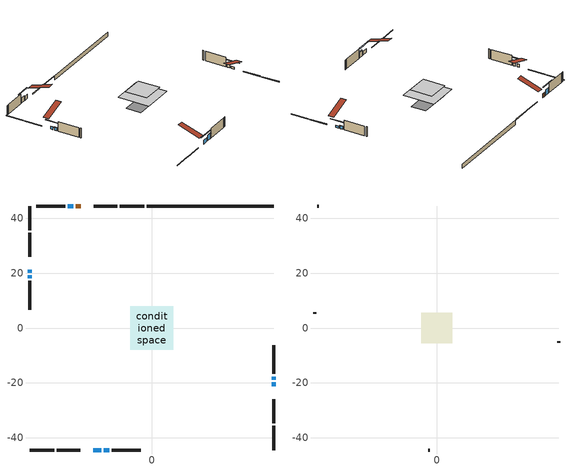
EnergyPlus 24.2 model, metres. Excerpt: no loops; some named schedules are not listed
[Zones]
conditioned space
 floor adiabatic (AdiabaticFloorConstruction): -7.85,-7.85 -7.85,7.85 7.85,7.85 7.85,-7.85 z3.66
 floor foundation (Slab1 construction): -7.8,-3.78 -7.8,3.78 7.8,3.78 7.8,-3.78 z-0.91
 wall outside (RimJoist1 construction): -2.76,44.5 -11.63,44.5 / -44.5,-44.5 -35.63,-44.5 / -44.5,44.5 -44.5,35.63 / 44.5,-44.5 44.5,-35.63 z1.22:1.52
 wall outside (RimJoist2 construction): -12.56,44.5 -21.25,44.5 / -34.7,-44.5 -26.01,-44.5 / -44.5,34.7 -44.5,26.01 / 44.5,-34.7 44.5,-26.01 z1.22:1.52
 wall outside (AdiabaticWallConstruction 1): -25.96,44.5 -27.67,44.5 z1.22:3.25
 wall outside (AdiabaticWallConstruction): 44.5,-21.3 44.5,-19.73 z1.22:2.25; -28.6,44.5 -30.7,44.5 z1.22:3.99; -21.3,-44.5 -18.45,-44.5 z1.22:3.1; -44.5,21.3 -44.5,20.19 / 44.5,-18.81 44.5,-17.7 / -44.5,19.26 -44.5,18.15 z1.22:2.68; -17.53,-44.5 -15.52,-44.5 z1.22:3.87
 wall outside (Wall1 construction): -31.63,44.5 -42.12,44.5 / -14.59,-44.5 -4.09,-44.5 / -44.5,17.22 -44.5,6.73 / 44.5,-16.77 44.5,-6.27 z1.22:6.1
 wall foundation (FoundationWall1 construction): 44.5,44.5 -1.83,44.5 z-0.91:1.22
 window (WindowConstruction): 44.5,-21.3 44.5,-19.74 z1.22:2.25
 window (WindowConstruction 1): -28.6,44.5 -30.7,44.5 z1.22:3.99
 window (WindowConstruction 2): -21.3,-44.5 -18.45,-44.5 z1.22:3.09
 window (WindowConstruction 3): -44.5,21.3 -44.5,20.19 z1.22:2.68
 window (WindowConstruction 4): 44.5,-18.81 44.5,-17.7 z1.22:2.68
 window (WindowConstruction 5): -17.53,-44.5 -15.52,-44.5 z1.22:3.87
 window (WindowConstruction 6): -44.5,19.26 -44.5,18.15 z1.22:2.68
 door (Door): -25.96,44.5 -27.67,44.5 z1.22:3.25
 ceiling adiabatic (AdiabaticFloorConstruction): 7.85,-7.85 7.85,7.85 -7.85,7.85 -7.85,-7.85 z3.66
attic - vented
 floor to conditioned space (Floor1 construction Reversed): -5.57,-5.57 -5.57,5.57 5.57,5.57 5.57,-5.57 z6.1
 wall outside (Wall3 construction): -43.05,44.5 -43.57,44.5 / -3.16,-44.5 -2.64,-44.5 / -44.5,5.8 -44.5,5.28 / 44.5,-5.35 44.5,-4.82 z1.22:6.1
 roof outside (Roof1 construction): -25.03,44.5,6.1 -25.03,33.66,9.71 -22.18,33.66,9.71 -22.18,44.5,6.1; -22.22,-44.5,6.1 -22.22,-33.66,9.71 -25.08,-33.66,9.71 -25.08,-44.5,6.1; -44.5,22.22,6.1 -33.66,22.22,9.71 -33.66,25.08,9.71 -44.5,25.08,6.1; 44.5,-22.22,6.1 33.66,-22.22,9.71 33.66,-25.08,9.71 44.5,-25.08,6.1
shading: 44.5,-17.1 44.5,-23.94 44.91,-23.94 44.91,-17.1 z4.89; -33.34,44.5 -25.96,44.5 -25.96,44.91 -33.34,44.91 z6.63; -15.82,-44.5 -23.94,-44.5 -23.94,-44.91 -15.82,-44.91 z5.73; -44.5,17.55 -44.5,23.94 -44.91,23.94 -44.91,17.55 z5.32; 44.5,-17.5 44.5,-19.01 44.91,-19.01 44.91,-17.5 z2.88; -15.32,-44.5 -17.73,-44.5 -17.73,-44.91 -15.32,-44.91 z4.07; -44.5,17.95 -44.5,19.46 -44.91,19.46 -44.91,17.95 z2.88
[Building]
Building 1: Terrain=Suburbs
[Site:Location]
Winnipeg Intl AP_MB: Latitude {deg}=49.91; Longitude {deg}=-97.24; Time Zone {hr}=-6; Elevation {m}=239; Keep Site Location Information=Yes
[Site:GroundTemperature:Shallow]
-2.46526, -5.11642, -5.32873, -4.07063, 0.979979, 6.00706, 10.3653, 13.1261, 13.3606, 11.1152, 6.8681, 1.99523
[Site:WaterMainsTemperature]
Calculation Method=Schedule; Temperature Schedule=mains temperature schedule
[Material] Roughness=Rough; Thermal Absorptance=0.9
Name | Thickness {m} | Conductivity {W/m-K} | Density {kg/m3} | Specific Heat {J/kg-K} | Solar Absorptance | Visible Absorptance
asphalt or fiberglass shingles | 0.00635 | 0.162714 | 1121.4 | 1465.45 | 0.84 | 0.84
ceiling loosefill ins | 0.254 | 0.0480833 | 16.02 | 1046.75 | 0.7 | 0.7
ceiling stud and cavity | 0.1397 | 0.142181 | 65.682 | 1177.47 | 0.7 | 0.7
concrete 4.0 in. | 0.1016 | 1.803125 | 2242.8 | 837.4 | 0.7 | 0.7
concrete 8.0 in. | 0.2032 | 1.803125 | 2242.8 | 837.4 | 0.7 | 0.7
door material | 0.04445 | 0.053851 | 512.64 | 1214.23 | 0.7 | 0.7
exterior vertical ins | 0.0869181 | 0.029427 | 32.04 | 1214.23 | 0.7 | 0.7
floor covering | 0.0127 | 0.0433444 | 54.468 | 1339.84 | 0.6 | 0.6
floor rigid ins; wall rigid ins | 0.512978 | 0.029427 | 32.04 | 1214.23 | 0.7 | 0.7
floor stud and cavity | 0.1397 | 1.75129 | 37.0049 | 1207.88 | 0.7 | 0.7
furniture material conditioned space 1 | 0.1524 | 0.115458 | 640.8 | 1214.23 | 0.6 | 0.6
gypsum board | 0.0127 | 0.160291 | 801 | 837.4 | 0.6 | 0.6
gypsum board 1 | 0.0127 | 0.160291 | 801 | 837.4 | 0.7 | 0.7
osb sheathing 0.5 in. | 0.0127 | 0.115458 | 512.64 | 1214.23 | 0.7 | 0.7
osb sheathing 0.75 in. | 0.01905 | 0.115458 | 512.64 | 1214.23 | 0.7 | 0.7
osb sheathing 2.0 in. | 0.0508 | 0.115458 | 512.64 | 1214.23 | 0.7 | 0.7
rim joist rigid ins | 0.051816 | 0.029427 | 32.04 | 1214.23 | 0.7 | 0.7
rim joist stud and cavity | 0.0508 | 0.0451784 | 125.044 | 1163.47 | 0.6 | 0.6
rim joist stud and cavity 1 | 0.0508 | 0.0402607 | 125.044 | 1163.47 | 0.6 | 0.6
wall stud and cavity | 0.1397 | 0.0931203 | 139.0536 | 1170.24 | 0.7 | 0.7
wall stud and cavity 1 | 0.0889 | 6.1454 | 50.32683 | 1063.81 | 0.6 | 0.6
wall stud and cavity 2 | 0.0889 | 0.380278 | 52.3479 | 1209.89 | 0.7 | 0.7
wall stud and cavity 3 | 0.0889 | 0.391764 | 83.0341 | 1211.67 | 0.7 | 0.7
wood siding | 0.0254 | 0.102417 | 544.68 | 1172.36 | 0.4 | 0.4
wood siding 1 | 0.00254 | 0.102417 | 544.68 | 1172.36 | 0.4 | 0.4
wood siding 2; wood siding 3; wood siding 4 | 0.0254 | 0.102417 | 544.68 | 1172.36 | 0.7 | 0.7
[WindowMaterial:SimpleGlazingSystem]
Name | U-Factor {W/m2-K} | Solar Heat Gain Coefficient
WindowMaterial | 1.904969 | 0.53
WindowMaterial 1 | 1.63186 | 0.6
WindowMaterial 2 | 1.71419 | 0.58
WindowMaterial 3 | 1.78346 | 0.56
WindowMaterial 4 | 1.64037 | 0.6
[Construction]
AdiabaticFloorConstruction: floor stud and cavity, floor rigid ins, osb sheathing 0.75 in., floor covering
AdiabaticWallConstruction: wood siding 3, wall rigid ins, wall stud and cavity 2, gypsum board
AdiabaticWallConstruction 1: wood siding 4, wall rigid ins, wall stud and cavity 2, gypsum board
Door: door material
Floor1 construction Reversed: gypsum board, ceiling stud and cavity, ceiling loosefill ins
FoundationWall1 construction: concrete 8.0 in., gypsum board 1
furniture construction conditioned space 1: furniture material conditioned space 1
PartitionWallConstruction: gypsum board, wall stud and cavity 3, gypsum board
RimJoist1 construction: wood siding 2, osb sheathing 2.0 in., rim joist stud and cavity
RimJoist2 construction: wood siding 2, rim joist rigid ins, osb sheathing 2.0 in., rim joist stud and cavity 1
Roof1 construction: asphalt or fiberglass shingles
Slab1 construction: concrete 4.0 in.
Wall1 construction: wood siding, osb sheathing 0.5 in., wall stud and cavity, gypsum board
Wall3 construction: wood siding 1, wall stud and cavity 1
WindowConstruction: WindowMaterial
WindowConstruction 1: WindowMaterial 1
WindowConstruction 2: WindowMaterial 2
WindowConstruction 3; WindowConstruction 4; WindowConstruction 6: WindowMaterial 3
WindowConstruction 5: WindowMaterial 4
[Zone] Multiplier=1; Part of Total Floor Area=Yes
Name | Volume {m3}
attic - vented | 72.6868
conditioned space | 911.6
[Space]
Name | Zone | Volume {m3}
attic - vented 1 | attic - vented | 72.6868
conditioned space 1 | conditioned space | 911.6
[ZoneInfiltration:EffectiveLeakageArea]
infil attic - vented 1: Zone or Space=attic - vented 1; Schedule=Always On Discrete; Effective Air Leakage Area {cm2}=4130; Stack Coefficient=0.000590428; Wind Coefficient=1.64174e-05
[ZoneMixing]
whole house fan mix: Zone or Space=attic - vented; Schedule=Always On Continuous; Design Flow Rate Calculation Method=Flow/Zone; Design Flow Rate {m3/s}=0; Source Zone or Space=conditioned space
[SurfaceProperty:ExposedFoundationPerimeter]
Slab1: Exposed Perimeter Calculation Method=TotalExposedPerimeter; Total Exposed Perimeter {m}=46.329
[InternalMass] Zone or ZoneList=conditioned space; Space or SpaceList=conditioned space 1
Name | Construction | Surface Area {m2}
furniture mass conditioned space 1 | furniture construction conditioned space 1 | 145.88
partition wall mass | PartitionWallConstruction | 364.7
[Lights]
interior lighting: Zone or ZoneList or Space or SpaceList=conditioned space 1; Schedule=interior lighting schedule; Design Level Calculation Method=LightingLevel; Lighting Level {W}=343.2; Return Air Fraction=0; Fraction Radiant=0.6; Fraction Visible=0.2; Fraction Replaceable=1
[People]
occupants: Zone or ZoneList or Space or SpaceList=conditioned space 1; Number of People Schedule=occupants schedule; Number of People Calculation Method=People; Number of People=3; Fraction Radiant=0.314171; Sensible Heat Fraction=0.56303; Activity Level Schedule=occupants activity schedule; Carbon Dioxide Generation Rate {m3/s-W}=0; Enable ASHRAE 55 Comfort Warnings=No; Mean Radiant Temperature Calculation Type=EnclosureAveraged
[ElectricEquipment] Zone or ZoneList or Space or SpaceList=conditioned space 1; Design Level Calculation Method=EquipmentLevel
Name | Schedule | Design Level {W} | Fraction Latent | Fraction Radiant | Fraction Lost
clothes dryer | clothes dryer schedule | 140.772 | 0.015 | 0.081 | 0.85
clothes washer | clothes washer schedule | 32.1985 | 0.03 | 0.162 | 0.7
cooking range | cooking range schedule | 215.147 | 0.08 | 0.432 | 0.2
dishwasher | dishwasher schedule | 66.8632 | 0.3 | 0.18 | 0.4
fridge | fridge schedule | 72.9452 | 0 | 0.6 | 0
mech vent house fan | mech vent house fan schedule | 10 | 0 | 0 | 1
mech vent house fan cfis | mech vent house fan cfis schedule | 0 | 0 | 0 | 0
misc plug loads | misc plug loads schedule | 494.7 | 0.045 | 0.513 | 0.1
whole house fan | Always On Discrete | 0 | 0 | 0 | 1
[OtherEquipment] Zone or ZoneList or Space or SpaceList=conditioned space 1; Design Level Calculation Method=EquipmentLevel
Name | Fuel Type | Schedule | Design Level {W} | Fraction Latent | Fraction Radiant | Fraction Lost
clothes dryer 1 | Electricity | clothes dryer schedule | 0 | 0.015 | 0.081 | 0.85
cooking range 1 | Electricity | cooking range schedule | 0 | 0.08 | 0.432 | 0.2
general water use latent | None | general water use schedule | 62.594 | 1 | 0 | 0
general water use sensible | None | general water use schedule | -61.6891 | 0 | 0.6 | 0
mech vent house fan latent load | None | Always On Discrete | 0 | 1 | 0 | 0
mech vent house fan sensible load | None | Always On Discrete | 0 | 0 | 0 | 0
water heater energy adjustment1 | Electricity | Always On Discrete | 0.01 | 0 | 0 | 1
[ZoneInfiltration:DesignFlowRate] Zone or ZoneList or Space or SpaceList=conditioned space 1; Schedule=Always On Discrete; Design Flow Rate Calculation Method=Flow/Zone; Design Flow Rate {m3/s}=0
infil flow; natural vent flow; whole house fan flow
[AvailabilityManager:Scheduled]
furnace airloop Availability Manager: Schedule=Always On Discrete
[Foundation:Kiva]
Foundation Kiva 1: Initial Indoor Air Temperature {C}=21; Wall Height Above Grade {m}=1.21999; Wall Depth Below Slab {m}=0.2032; Custom Block Material Name 1=exterior vertical ins; Custom Block Depth 1 {m}=2.13; Custom Block X Position 1 {m}=0.2159; Custom Block Z Position 1 {m}=0
[Foundation:Kiva:Settings]
Soil Conductivity {W/m-K}=0.849921; Soil Density {kg/m3}=1842.3; Soil Specific Heat {J/kg-K}=418.7; Ground Solar Absorptivity=0.9; Ground Thermal Absorptivity=0.9; Ground Surface Roughness {m}=0.03; Far-Field Width {m}=40; Deep-Ground Boundary Condition=ZeroFlux; Deep-Ground Depth {m}=40; Minimum Cell Dimension {m}=0.2; Maximum Cell Growth Coefficient=3; Simulation Timestep=Timestep
[Exterior:Lights]
exterior lighting: Schedule=exterior lighting schedule; Design Level {W}=75.6
[EnergyManagementSystem:GlobalVariable]
furnace_airloop_Fan_RTF
infil_program_Qfan
infil_program_Qinf
natural_vent_program_Qnv
natural_vent_program_Qwhf
[EnergyManagementSystem:Sensor]
Name | Output:Variable or Output:Meter Index Key | Output:Variable or Output:Meter
airflow_gain | infil flow | Infiltration Sensible Heat Gain Energy
airflow_gain_1 | natural vent flow | Infiltration Sensible Heat Gain Energy
airflow_gain_2 | whole house fan flow | Infiltration Sensible Heat Gain Energy
airflow_loss | infil flow | Infiltration Sensible Heat Loss Energy
airflow_loss_1 | natural vent flow | Infiltration Sensible Heat Loss Energy
airflow_loss_2 | whole house fan flow | Infiltration Sensible Heat Loss Energy
clg_load_cond |  | Cooling:EnergyTransfer:Zone:CONDITIONED SPACE
clg_sp_s; clg_sp_s_1 | cooling setpoint | Schedule Value
clothes_dryer_exhaust_0_sch_s | clothes dryer exhaust 0 schedule | Schedule Value
cool_season | cooling season schedule | Schedule Value
htg_load_cond |  | Heating:EnergyTransfer:Zone:CONDITIONED SPACE
htg_sp_s; htg_sp_s_1 | heating setpoint | Schedule Value
ig_ee_conv | clothes dryer | Electric Equipment Convective Heating Energy
ig_ee_conv_2 | cooking range | Electric Equipment Convective Heating Energy
ig_ee_conv_4 | fridge | Electric Equipment Convective Heating Energy
ig_ee_conv_5 | misc plug loads | Electric Equipment Convective Heating Energy
ig_ee_conv_6 | whole house fan | Electric Equipment Convective Heating Energy
ig_ee_rad | clothes dryer | Electric Equipment Radiant Heating Energy
ig_ee_rad_2 | cooking range | Electric Equipment Radiant Heating Energy
ig_ee_rad_4 | fridge | Electric Equipment Radiant Heating Energy
ig_ee_rad_5 | misc plug loads | Electric Equipment Radiant Heating Energy
ig_ee_rad_6 | whole house fan | Electric Equipment Radiant Heating Energy
ig_lgt_conv | interior lighting | Lights Convective Heating Energy
ig_lgt_rad | interior lighting | Lights Radiant Heating Energy
ig_lgt_vis | interior lighting | Lights Visible Radiation Heating Energy
ig_oe_conv | clothes dryer 1 | Other Equipment Convective Heating Energy
ig_oe_conv_1 | cooking range 1 | Other Equipment Convective Heating Energy
ig_oe_conv_2 | general water use latent | Other Equipment Convective Heating Energy
ig_oe_conv_3 | general water use sensible | Other Equipment Convective Heating Energy
ig_oe_conv_4 | water heater energy adjustment1 | Other Equipment Convective Heating Energy
ig_oe_rad | clothes dryer 1 | Other Equipment Radiant Heating Energy
ig_oe_rad_1 | cooking range 1 | Other Equipment Radiant Heating Energy
ig_oe_rad_2 | general water use latent | Other Equipment Radiant Heating Energy
ig_oe_rad_3 | general water use sensible | Other Equipment Radiant Heating Energy
ig_oe_rad_4 | water heater energy adjustment1 | Other Equipment Radiant Heating Energy
ig_ppl_conv | occupants | People Convective Heating Energy
ig_ppl_rad | occupants | People Radiant Heating Energy
im_conv | furniture mass conditioned space 1 | Surface Inside Face Convection Heat Gain Energy
im_conv_1 | partition wall mass | Surface Inside Face Convection Heat Gain Energy
im_ig | furniture mass conditioned space 1 | Surface Inside Face Internal Gains Radiation Heat Gain Energy
im_ig_1 | partition wall mass | Surface Inside Face Internal Gains Radiation Heat Gain Energy
im_lgt | furniture mass conditioned space 1 | Surface Inside Face Lights Radiation Heat Gain Energy
im_lgt_1 | partition wall mass | Surface Inside Face Lights Radiation Heat Gain Energy
im_sol | furniture mass conditioned space 1 | Surface Inside Face Solar Radiation Heat Gain Energy
im_sol_1 | partition wall mass | Surface Inside Face Solar Radiation Heat Gain Energy
im_surf | furniture mass conditioned space 1 | Surface Inside Face Net Surface Thermal Radiation Heat Gain Energy
im_surf_1 | partition wall mass | Surface Inside Face Net Surface Thermal Radiation Heat Gain Energy
mv_conv | mech vent house fan | Electric Equipment Convective Heating Energy
mv_conv_1 | mech vent house fan cfis | Electric Equipment Convective Heating Energy
mv_conv_2 | mech vent house fan latent load | Other Equipment Convective Heating Energy
mv_conv_3 | mech vent house fan sensible load | Other Equipment Convective Heating Energy
mv_rad | mech vent house fan | Electric Equipment Radiant Heating Energy
mv_rad_1 | mech vent house fan cfis | Electric Equipment Radiant Heating Energy
mv_rad_2 | mech vent house fan latent load | Other Equipment Radiant Heating Energy
mv_rad_3 | mech vent house fan sensible load | Other Equipment Radiant Heating Energy
natural_vent_s | natural vent schedule | Schedule Value
out_pb_s |  | Site Outdoor Air Barometric Pressure
out_wt_s |  | Site Outdoor Air Humidity Ratio
site_vw_s |  | Site Wind Speed
ss_back_out | Window1 | Surface Window Shortwave from Zone Back Out Window Heat Transfer Rate
ss_back_out_1 | Window3 | Surface Window Shortwave from Zone Back Out Window Heat Transfer Rate
ss_back_out_2 | Window4 | Surface Window Shortwave from Zone Back Out Window Heat Transfer Rate
ss_back_out_3 | Window6 | Surface Window Shortwave from Zone Back Out Window Heat Transfer Rate
ss_back_out_4 | Window7 | Surface Window Shortwave from Zone Back Out Window Heat Transfer Rate
ss_back_out_5 | Window8 | Surface Window Shortwave from Zone Back Out Window Heat Transfer Rate
ss_back_out_6 | Window9 | Surface Window Shortwave from Zone Back Out Window Heat Transfer Rate
ss_conv | Door1 | Surface Inside Face Convection Heat Gain Energy
ss_conv_1 | Window1 | Surface Inside Face Convection Heat Gain Energy
ss_conv_2 | Window3 | Surface Inside Face Convection Heat Gain Energy
ss_conv_3 | Window4 | Surface Inside Face Convection Heat Gain Energy
ss_conv_4 | Window6 | Surface Inside Face Convection Heat Gain Energy
ss_conv_5 | Window7 | Surface Inside Face Convection Heat Gain Energy
ss_conv_6 | Window8 | Surface Inside Face Convection Heat Gain Energy
ss_conv_7 | Window9 | Surface Inside Face Convection Heat Gain Energy
ss_ig | Door1 | Surface Inside Face Internal Gains Radiation Heat Gain Energy
ss_ig_1 | Window1 | Surface Inside Face Internal Gains Radiation Heat Gain Energy
ss_ig_2 | Window3 | Surface Inside Face Internal Gains Radiation Heat Gain Energy
ss_ig_3 | Window4 | Surface Inside Face Internal Gains Radiation Heat Gain Energy
ss_ig_4 | Window6 | Surface Inside Face Internal Gains Radiation Heat Gain Energy
ss_ig_5 | Window7 | Surface Inside Face Internal Gains Radiation Heat Gain Energy
ss_ig_6 | Window8 | Surface Inside Face Internal Gains Radiation Heat Gain Energy
ss_ig_7 | Window9 | Surface Inside Face Internal Gains Radiation Heat Gain Energy
ss_lgt | Door1 | Surface Inside Face Lights Radiation Heat Gain Energy
ss_sol | Door1 | Surface Inside Face Solar Radiation Heat Gain Energy
ss_surf | Door1 | Surface Inside Face Net Surface Thermal Radiation Heat Gain Energy
ss_surf_1 | Window1 | Surface Inside Face Net Surface Thermal Radiation Heat Gain Energy
ss_surf_2 | Window3 | Surface Inside Face Net Surface Thermal Radiation Heat Gain Energy
ss_surf_3 | Window4 | Surface Inside Face Net Surface Thermal Radiation Heat Gain Energy
ss_surf_4 | Window6 | Surface Inside Face Net Surface Thermal Radiation Heat Gain Energy
ss_surf_5 | Window7 | Surface Inside Face Net Surface Thermal Radiation Heat Gain Energy
ss_surf_6 | Window8 | Surface Inside Face Net Surface Thermal Radiation Heat Gain Energy
ss_surf_7 | Window9 | Surface Inside Face Net Surface Thermal Radiation Heat Gain Energy
ss_trans_in | Window1 | Surface Window Transmitted Solar Radiation Rate
ss_trans_in_1 | Window3 | Surface Window Transmitted Solar Radiation Rate
ss_trans_in_2 | Window4 | Surface Window Transmitted Solar Radiation Rate
ss_trans_in_3 | Window6 | Surface Window Transmitted Solar Radiation Rate
ss_trans_in_4 | Window7 | Surface Window Transmitted Solar Radiation Rate
ss_trans_in_5 | Window8 | Surface Window Transmitted Solar Radiation Rate
ss_trans_in_6 | Window9 | Surface Window Transmitted Solar Radiation Rate
ss_trans_out | Window1 | Surface Inside Face Initial Transmitted Diffuse Transmitted Out Window Solar Radiation Rate
ss_trans_out_1 | Window3 | Surface Inside Face Initial Transmitted Diffuse Transmitted Out Window Solar Radiation Rate
ss_trans_out_2 | Window4 | Surface Inside Face Initial Transmitted Diffuse Transmitted Out Window Solar Radiation Rate
ss_trans_out_3 | Window6 | Surface Inside Face Initial Transmitted Diffuse Transmitted Out Window Solar Radiation Rate
ss_trans_out_4 | Window7 | Surface Inside Face Initial Transmitted Diffuse Transmitted Out Window Solar Radiation Rate
ss_trans_out_5 | Window8 | Surface Inside Face Initial Transmitted Diffuse Transmitted Out Window Solar Radiation Rate
ss_trans_out_6 | Window9 | Surface Inside Face Initial Transmitted Diffuse Transmitted Out Window Solar Radiation Rate
s_conv | Floor1 | Surface Inside Face Convection Heat Gain Energy
s_conv_1 | FoundationWall1 | Surface Inside Face Convection Heat Gain Energy
s_conv_10 | RimJoist2:270 | Surface Inside Face Convection Heat Gain Energy
s_conv_11 | RimJoist2:90 | Surface Inside Face Convection Heat Gain Energy
s_conv_12 | Slab1 | Surface Inside Face Convection Heat Gain Energy
s_conv_13 | Wall1:0 | Surface Inside Face Convection Heat Gain Energy
s_conv_14 | Wall1:180 | Surface Inside Face Convection Heat Gain Energy
s_conv_15 | Wall1:270 | Surface Inside Face Convection Heat Gain Energy
s_conv_16 | Wall1:90 | Surface Inside Face Convection Heat Gain Energy
s_conv_2 | inferred conditioned ceiling | Surface Inside Face Convection Heat Gain Energy
s_conv_3 | inferred conditioned floor | Surface Inside Face Convection Heat Gain Energy
s_conv_4 | RimJoist1:0 | Surface Inside Face Convection Heat Gain Energy
s_conv_5 | RimJoist1:180 | Surface Inside Face Convection Heat Gain Energy
s_conv_6 | RimJoist1:270 | Surface Inside Face Convection Heat Gain Energy
s_conv_7 | RimJoist1:90 | Surface Inside Face Convection Heat Gain Energy
s_conv_8 | RimJoist2:0 | Surface Inside Face Convection Heat Gain Energy
s_conv_9 | RimJoist2:180 | Surface Inside Face Convection Heat Gain Energy
s_ig | Floor1 | Surface Inside Face Internal Gains Radiation Heat Gain Energy
s_ig_1 | FoundationWall1 | Surface Inside Face Internal Gains Radiation Heat Gain Energy
s_ig_10 | RimJoist2:270 | Surface Inside Face Internal Gains Radiation Heat Gain Energy
s_ig_11 | RimJoist2:90 | Surface Inside Face Internal Gains Radiation Heat Gain Energy
s_ig_12 | Slab1 | Surface Inside Face Internal Gains Radiation Heat Gain Energy
s_ig_13 | Wall1:0 | Surface Inside Face Internal Gains Radiation Heat Gain Energy
s_ig_14 | Wall1:180 | Surface Inside Face Internal Gains Radiation Heat Gain Energy
s_ig_15 | Wall1:270 | Surface Inside Face Internal Gains Radiation Heat Gain Energy
s_ig_16 | Wall1:90 | Surface Inside Face Internal Gains Radiation Heat Gain Energy
s_ig_2 | inferred conditioned ceiling | Surface Inside Face Internal Gains Radiation Heat Gain Energy
s_ig_3 | inferred conditioned floor | Surface Inside Face Internal Gains Radiation Heat Gain Energy
s_ig_4 | RimJoist1:0 | Surface Inside Face Internal Gains Radiation Heat Gain Energy
s_ig_5 | RimJoist1:180 | Surface Inside Face Internal Gains Radiation Heat Gain Energy
s_ig_6 | RimJoist1:270 | Surface Inside Face Internal Gains Radiation Heat Gain Energy
s_ig_7 | RimJoist1:90 | Surface Inside Face Internal Gains Radiation Heat Gain Energy
s_ig_8 | RimJoist2:0 | Surface Inside Face Internal Gains Radiation Heat Gain Energy
s_ig_9 | RimJoist2:180 | Surface Inside Face Internal Gains Radiation Heat Gain Energy
s_lgt | Floor1 | Surface Inside Face Lights Radiation Heat Gain Energy
s_lgt_1 | FoundationWall1 | Surface Inside Face Lights Radiation Heat Gain Energy
s_lgt_10 | RimJoist2:270 | Surface Inside Face Lights Radiation Heat Gain Energy
s_lgt_11 | RimJoist2:90 | Surface Inside Face Lights Radiation Heat Gain Energy
s_lgt_12 | Slab1 | Surface Inside Face Lights Radiation Heat Gain Energy
s_lgt_13 | Wall1:0 | Surface Inside Face Lights Radiation Heat Gain Energy
s_lgt_14 | Wall1:180 | Surface Inside Face Lights Radiation Heat Gain Energy
s_lgt_15 | Wall1:270 | Surface Inside Face Lights Radiation Heat Gain Energy
s_lgt_16 | Wall1:90 | Surface Inside Face Lights Radiation Heat Gain Energy
s_lgt_2 | inferred conditioned ceiling | Surface Inside Face Lights Radiation Heat Gain Energy
s_lgt_3 | inferred conditioned floor | Surface Inside Face Lights Radiation Heat Gain Energy
s_lgt_4 | RimJoist1:0 | Surface Inside Face Lights Radiation Heat Gain Energy
s_lgt_5 | RimJoist1:180 | Surface Inside Face Lights Radiation Heat Gain Energy
s_lgt_6 | RimJoist1:270 | Surface Inside Face Lights Radiation Heat Gain Energy
s_lgt_7 | RimJoist1:90 | Surface Inside Face Lights Radiation Heat Gain Energy
s_lgt_8 | RimJoist2:0 | Surface Inside Face Lights Radiation Heat Gain Energy
s_lgt_9 | RimJoist2:180 | Surface Inside Face Lights Radiation Heat Gain Energy
s_sol | Floor1 | Surface Inside Face Solar Radiation Heat Gain Energy
s_sol_1 | FoundationWall1 | Surface Inside Face Solar Radiation Heat Gain Energy
s_sol_10 | RimJoist2:270 | Surface Inside Face Solar Radiation Heat Gain Energy
s_sol_11 | RimJoist2:90 | Surface Inside Face Solar Radiation Heat Gain Energy
s_sol_12 | Slab1 | Surface Inside Face Solar Radiation Heat Gain Energy
s_sol_13 | Wall1:0 | Surface Inside Face Solar Radiation Heat Gain Energy
s_sol_14 | Wall1:180 | Surface Inside Face Solar Radiation Heat Gain Energy
s_sol_15 | Wall1:270 | Surface Inside Face Solar Radiation Heat Gain Energy
s_sol_16 | Wall1:90 | Surface Inside Face Solar Radiation Heat Gain Energy
s_sol_2 | inferred conditioned ceiling | Surface Inside Face Solar Radiation Heat Gain Energy
s_sol_3 | inferred conditioned floor | Surface Inside Face Solar Radiation Heat Gain Energy
s_sol_4 | RimJoist1:0 | Surface Inside Face Solar Radiation Heat Gain Energy
s_sol_5 | RimJoist1:180 | Surface Inside Face Solar Radiation Heat Gain Energy
s_sol_6 | RimJoist1:270 | Surface Inside Face Solar Radiation Heat Gain Energy
s_sol_7 | RimJoist1:90 | Surface Inside Face Solar Radiation Heat Gain Energy
s_sol_8 | RimJoist2:0 | Surface Inside Face Solar Radiation Heat Gain Energy
s_sol_9 | RimJoist2:180 | Surface Inside Face Solar Radiation Heat Gain Energy
s_surf | Floor1 | Surface Inside Face Net Surface Thermal Radiation Heat Gain Energy
s_surf_1 | FoundationWall1 | Surface Inside Face Net Surface Thermal Radiation Heat Gain Energy
s_surf_10 | RimJoist2:270 | Surface Inside Face Net Surface Thermal Radiation Heat Gain Energy
s_surf_11 | RimJoist2:90 | Surface Inside Face Net Surface Thermal Radiation Heat Gain Energy
s_surf_12 | Slab1 | Surface Inside Face Net Surface Thermal Radiation Heat Gain Energy
